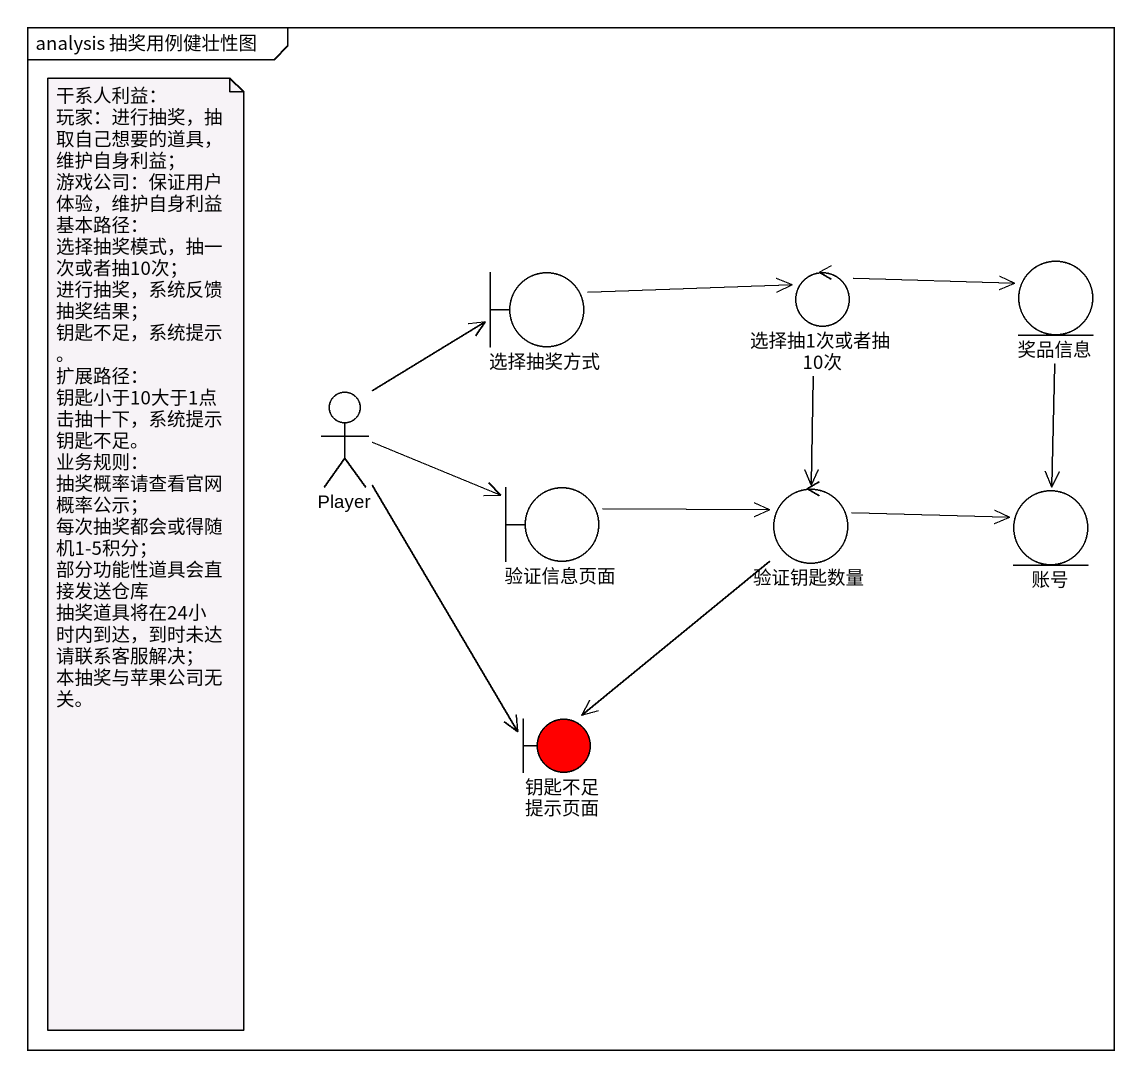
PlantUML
@startuml
mainframe analysis 抽奖用例健壮性图
boundary 选择抽奖方式
control 选择抽1次或者抽10次
entity 奖品信息
actor Player
boundary 验证信息页面
control 验证钥匙数量
entity 账号
boundary "钥匙不足 提示页面" as 钥匙不足_提示页面 #FF0000
选择抽奖方式 -right-> 选择抽1次或者抽10次
选择抽1次或者抽10次 -right-> 奖品信息
选择抽1次或者抽10次 --> 验证钥匙数量
奖品信息 --> 账号
Player -up-> 选择抽奖方式
Player -right-> 验证信息页面
Player --> 钥匙不足_提示页面
验证信息页面 -right-> 验证钥匙数量
验证钥匙数量 -right-> 账号
验证钥匙数量 --> 钥匙不足_提示页面
note as N1
  干系人利益：
  玩家：进行抽奖，抽取自己想要的道具，维护自身利益；
  游戏公司：保证用户体验，维护自身利益
  基本路径：
  选择抽奖模式，抽一次或者抽10次；
  进行抽奖，系统反馈抽奖结果；
  钥匙不足，系统提示。
  扩展路径：
  钥匙小于10大于1点击抽十下，系统提示钥匙不足。
  业务规则：
  抽奖概率请查看官网概率公示；
  每次抽奖都会或得随机1-5积分；
  部分功能性道具会直接发送仓库
  抽奖道具将在24小时内到达，到时未达请联系客服解决；
  本抽奖与苹果公司无关。
end note
@enduml
